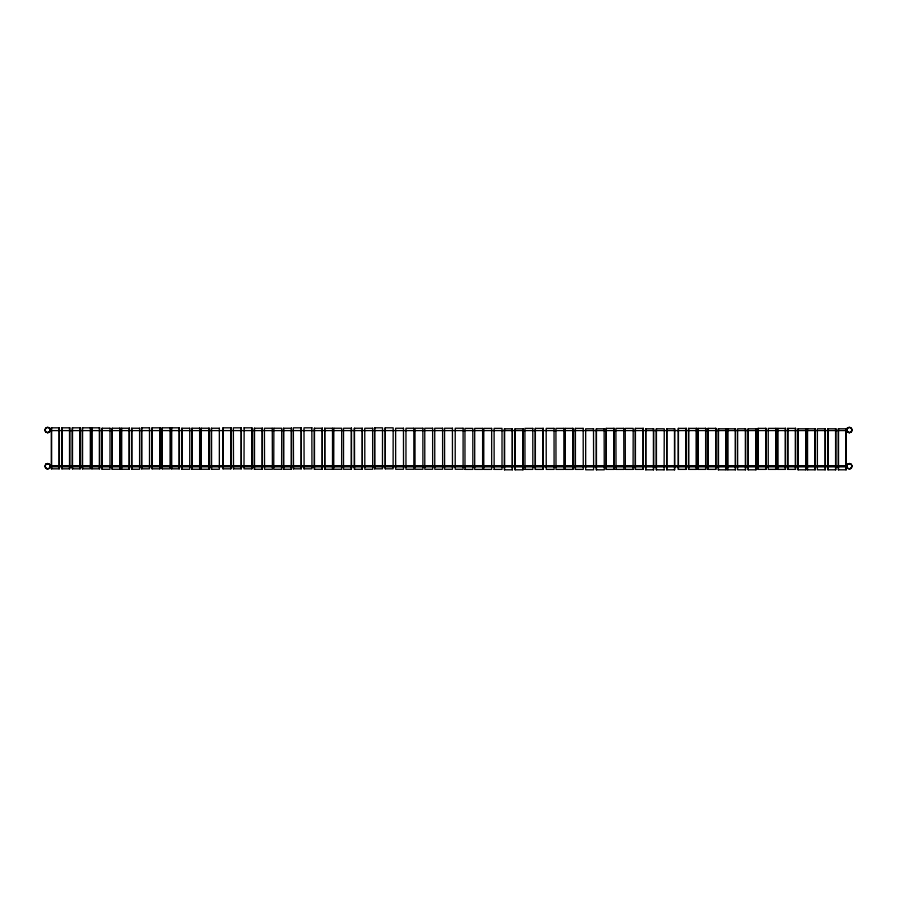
<?xml version="1.0" encoding="UTF-8"?>
<svg xmlns="http://www.w3.org/2000/svg" width="897" height="897" viewBox="0 0 897 897"><rect width="100%" height="100%" fill="white"/><g stroke="black" fill="none" stroke-linecap="round" stroke-linejoin="round"><path stroke-width="1.35" d="M847.217 430.291L847.217 429.697M847.217 466.563L847.217 465.969M50.165 429.988L49.425 431.771L47.653 432.5L45.87 431.771L45.13 429.988L45.87 428.217L47.653 427.477L49.425 428.217L50.445 429.988L49.627 431.973L47.653 432.791L45.669 431.973L44.85 429.988L45.669 428.015L47.653 427.196L49.627 428.015L50.445 429.988M45.669 464.287L44.85 466.272L45.669 468.245L47.653 469.064L49.627 468.245L50.445 466.272L49.627 464.287L47.653 463.469L45.669 464.287L47.653 463.547M50.165 466.272L49.425 468.043L47.653 468.783L45.87 468.043L45.13 466.272L45.87 464.489L47.653 463.76L49.425 464.489L50.445 466.272M847.373 428.015L846.555 429.988L847.373 431.973L849.347 432.791L851.331 431.973L852.15 429.988L851.331 428.015L849.347 427.196L847.373 428.015L846.622 429.988M851.87 429.988L851.13 431.771L849.347 432.5L847.575 431.771L846.835 429.988L847.575 428.217L849.347 427.477L851.13 428.217L852.15 429.988M851.275 431.917L852.083 429.988M847.373 464.287L846.555 466.272L847.373 468.245L849.347 469.064L851.331 468.245L852.15 466.272L851.331 464.287L849.347 463.469L847.373 464.287L846.622 466.272M851.87 466.272L851.13 468.043L849.347 468.783L847.575 468.043L846.835 466.272L847.575 464.489L849.347 463.76L851.13 464.489L852.15 466.272M47.653 432.724L49.57 431.917M849.347 468.996L851.275 468.2M243.995 427.824L251.979 427.824L251.979 468.828L243.995 468.828L244.141 427.824M311.954 427.824L303.993 427.824L304.105 468.828M374.61 427.824L382.537 427.824L382.47 468.828L374.61 468.828L374.61 427.824L374.677 468.828M385.25 427.824L393.166 427.824L393.121 468.828L385.25 468.828L385.25 427.824L385.295 468.828M273.753 428.239L281.714 428.239L281.602 469.254M324.692 428.239L332.63 428.239L332.63 469.254L324.692 469.254L324.692 428.239L324.77 469.254M333.751 428.239L341.69 428.239L341.622 469.254M354.405 428.239L362.343 428.239L362.343 469.254L354.405 469.254L354.405 428.239L354.483 469.254M532.852 428.374L524.924 428.374L524.98 469.378M583.173 428.374L583.263 469.378L575.313 469.378L575.313 428.374L583.263 428.374M623.875 428.374L615.903 428.374L616.026 469.378M604.275 428.788L596.292 428.788L596.292 469.804L604.275 469.804L604.118 428.788M847.093 430.571L49.761 430.594L49.817 429.472M847.116 465.666L49.761 465.666L49.784 466.844L847.116 466.866M233.355 468.828L241.338 468.828L241.338 427.824L233.355 427.824L233.512 468.828M293.353 468.828L301.325 468.828L301.325 427.824L293.353 427.824L293.51 468.828M303.993 468.828L311.954 468.828L311.842 427.824M281.714 469.254L273.753 469.254L273.865 428.239M341.69 469.254L333.751 469.254L333.819 428.239M464.949 469.378L472.854 469.378L472.82 428.374L464.949 428.374L464.982 469.378M494.101 469.378L502.017 469.378L502.017 428.374L494.101 428.374L494.146 469.378M524.924 469.378L532.852 469.378L532.796 428.374M615.903 469.378L623.875 469.378L623.751 428.374M625.231 469.378L633.192 469.378M664.262 469.804L656.279 469.804L656.279 428.788L664.262 428.788L664.105 469.804M847.43 431.917L849.347 432.724M849.347 463.547L851.275 464.343M45.725 468.2L47.653 468.996M49.57 428.071L50.378 429.988M44.917 429.988L45.725 431.917M49.57 464.343L50.378 466.272M846.028 428.788L846.028 469.804M838.527 428.788L838.527 469.804M835.589 428.788L835.589 469.804M828.088 428.788L828.088 469.804M825.117 428.788L825.117 469.804M815.048 428.788L815.048 469.804M807.547 428.788L807.547 469.804M805.73 428.788L805.73 469.804M798.229 428.788L798.229 469.804M795.37 428.374L795.37 469.378M787.869 428.374L787.869 469.378M785.301 428.374L785.301 469.378M777.8 428.374L777.8 469.378M775.983 428.374L775.983 469.378M765.803 428.374L765.803 469.378M758.212 428.374L758.212 469.378M755.891 428.788L755.891 469.804M748.311 428.788L748.311 469.804M745.418 428.788L745.418 469.804M735.338 428.788L735.338 469.804M727.77 428.788L727.77 469.804M725.987 428.788L725.987 469.804M718.486 428.788L718.486 469.804M715.694 428.374L715.694 469.378M708.058 428.374L708.058 469.378M705.636 428.374L705.636 469.378M697.978 428.374L697.978 469.378M696.307 428.374L696.307 469.378M688.661 428.374L688.661 469.378M686.093 428.374L686.093 469.378M678.435 428.374L678.435 469.378M674.499 428.788L674.499 469.804M666.852 428.788L666.852 469.804M656.436 428.788L656.436 469.804M653.476 428.788L653.476 469.804M645.795 428.788L645.795 469.804M643.138 428.374L643.138 469.378M635.424 428.374L635.424 469.378M633.08 469.378L633.192 428.374L625.231 428.374L625.344 469.378M613.985 428.374L613.985 469.378M606.26 428.374L606.26 469.378M596.449 428.788L596.449 469.804M575.414 428.374L575.414 469.378M572.847 428.374L572.847 469.378M565.065 428.374L565.065 469.378M543.134 428.374L543.134 469.378M535.363 428.374L535.363 469.378M522.951 428.788L522.951 469.804M515.147 428.788L515.147 469.804M512.322 428.788L512.322 469.804M504.506 428.788L504.506 469.804M362.265 428.239L362.265 469.254M351.389 428.239L351.389 469.254M332.563 428.239L332.563 469.254M322.214 428.239L322.214 469.254M314.455 428.239L314.455 469.254M301.168 427.824L301.168 468.828M291.357 428.239L291.357 469.254M283.631 428.239L283.631 469.254M262.204 428.239L262.204 469.254M254.479 428.239L254.479 469.254M251.822 427.824L251.822 468.828M241.181 427.824L241.181 468.828M230.776 427.824L230.776 468.828M223.118 427.824L223.118 468.828M211.524 428.239L211.524 469.254M208.956 428.239L208.956 469.254M201.32 428.239L201.32 469.254M199.639 428.239L199.639 469.254M191.992 428.239L191.992 469.254M181.923 428.239L181.923 469.254M179.142 427.824L179.142 468.828M171.641 427.824L171.641 468.828M162.279 427.824L162.279 468.828M159.789 427.824L159.789 468.828M152.198 427.824L152.198 468.828M141.726 427.824L141.726 468.828M131.814 428.239L131.814 469.254M129.146 428.239L129.146 469.254M121.644 428.239L121.644 469.254M119.817 428.239L119.817 469.254M112.316 428.239L112.316 469.254M102.247 428.239L102.247 469.254M99.399 427.824L99.399 468.828M91.898 427.824L91.898 468.828M82.569 427.824L82.569 468.828M80.001 427.824L80.001 468.828M72.5 427.824L72.5 468.828M69.529 427.824L69.529 468.828M62.028 427.824L62.028 468.828M59.101 427.824L59.101 468.828M51.6 427.824L51.6 468.828M59.348 427.824L51.353 427.824L51.353 468.828L59.348 468.828L59.348 427.824M69.775 427.824L61.781 427.824L61.781 468.828L69.775 468.828L69.775 427.824M80.248 427.824L72.253 427.824L72.253 468.828L80.248 468.828L80.248 427.824M90.317 427.824L82.322 427.824L82.322 468.828L90.317 468.828L90.317 427.824M99.634 427.824L91.651 427.824L91.651 468.828L99.634 468.828L99.634 427.824M149.519 427.824L141.524 427.824L141.524 468.828L149.519 468.828L149.519 427.824M159.991 427.824L151.997 427.824L151.997 468.828L159.991 468.828L159.991 427.824M170.06 427.824L162.065 427.824L162.065 468.828L170.06 468.828L170.06 427.824M179.389 427.824L171.394 427.824L171.394 468.828L179.389 468.828L179.389 427.824M230.944 427.824L222.949 427.824L222.949 468.828L230.944 468.828L230.944 427.824M109.995 428.239L102 428.239L102 469.254L109.995 469.254L109.995 428.239M120.063 428.239L112.069 428.239L112.069 469.254L120.063 469.254L120.063 428.239M129.392 428.239L121.398 428.239L121.398 469.254L129.392 469.254L129.392 428.239M139.607 428.239L131.612 428.239L131.612 469.254L139.607 469.254L139.607 428.239M189.738 428.239L181.755 428.239L181.755 469.254L189.738 469.254L189.738 428.239M199.807 428.239L191.823 428.239L191.823 469.254L199.807 469.254L199.807 428.239M209.136 428.239L201.141 428.239L201.141 469.254L209.136 469.254L209.136 428.239M219.35 428.239L211.367 428.239L211.367 469.254L219.35 469.254L219.35 428.239M262.328 428.239L254.356 428.239L254.356 469.254L262.328 469.254L262.328 428.239M272.396 428.239L264.424 428.239L264.548 469.254L272.396 469.254L272.273 428.239M291.48 428.239L283.508 428.239L283.508 469.254L291.48 469.254L291.48 428.239M322.303 428.239L314.354 428.239L314.354 469.254L322.303 469.254L322.303 428.239M351.445 428.239L343.517 428.239L343.517 469.254L351.445 469.254L351.445 428.239M372.692 428.239L364.765 428.239L364.821 469.254L372.692 469.254L372.636 428.239M403.527 428.239L395.611 428.239L395.655 469.254L403.527 469.254L403.482 428.239M413.842 428.239L405.96 428.239L405.96 469.254L413.842 469.254L413.842 428.239M422.913 428.239L414.997 428.239L415.042 469.254L422.913 469.254L422.868 428.239M432.668 428.239L424.763 428.239L424.797 469.254L432.668 469.254L432.634 428.239M442.636 428.239L434.731 428.239L434.765 469.254L442.636 469.254L442.602 428.239M452.469 428.239L444.564 428.239L444.598 469.254L452.469 469.254L452.436 428.239M463.099 428.239L455.216 428.239L455.216 469.254L463.099 469.254L463.099 428.239M482.62 428.374L474.704 428.374L474.704 469.378L482.62 469.378L482.62 428.374M491.657 428.374L483.786 428.374L483.786 469.378L491.657 469.378L491.657 428.374M543.223 428.374L535.274 428.374L535.274 469.378L543.223 469.378L543.223 428.374M554.099 428.374L546.172 428.374L546.239 469.378L554.099 469.378L554.043 428.374M563.865 428.374L555.927 428.374L555.994 469.378L563.865 469.378L563.865 428.374M572.925 428.374L564.987 428.374L564.987 469.378L572.925 469.378L572.925 428.374M614.109 428.374L606.148 428.374L606.148 469.378L614.109 469.378L614.109 428.374M643.261 428.374L635.3 428.374L635.3 469.378L643.261 469.378L643.261 428.374M686.261 428.374L678.278 428.374L678.278 469.378L686.261 469.378L686.261 428.374M696.476 428.374L688.492 428.374L688.492 469.378L696.476 469.378L696.476 428.374M705.793 428.374L697.81 428.374L697.81 469.378L705.793 469.378L705.793 428.374M715.873 428.374L707.879 428.374L707.879 469.378L715.873 469.378L715.873 428.374M766.004 428.374L758.01 428.374L758.01 469.378L766.004 469.378L766.004 428.374M776.23 428.374L768.236 428.374L768.236 469.378L776.23 469.378L776.23 428.374M785.548 428.374L777.553 428.374L777.553 469.378L785.548 469.378L785.548 428.374M795.617 428.374L787.622 428.374L787.622 469.378L795.617 469.378L795.617 428.374M512.378 428.788L504.45 428.788L504.45 469.804L512.378 469.804L512.378 428.788M523.018 428.788L515.08 428.788L515.08 469.804L523.018 469.804L523.018 428.788M593.623 428.788L585.663 428.788L585.663 469.804L593.623 469.804L593.522 428.788M653.621 428.788L645.649 428.788L645.649 469.804L653.621 469.804L653.621 428.788M674.667 428.788L666.684 428.788L666.684 469.804L674.667 469.804L674.667 428.788M726.234 428.788L718.239 428.788L718.239 469.804L726.234 469.804L726.234 428.788M735.551 428.788L727.557 428.788L727.557 469.804L735.551 469.804L735.551 428.788M745.62 428.788L737.626 428.788L737.626 469.804L745.62 469.804L745.62 428.788M756.093 428.788L748.098 428.788L748.098 469.804L756.093 469.804L756.093 428.788M805.977 428.788L797.982 428.788L797.982 469.804L805.977 469.804L805.977 428.788M815.295 428.788L807.3 428.788L807.3 469.804L815.295 469.804L815.295 428.788M825.363 428.788L817.369 428.788L817.369 469.804L825.363 469.804L825.363 428.788M835.836 428.788L827.853 428.788L827.853 469.804L835.836 469.804L835.836 428.788M846.275 428.788L838.28 428.788L838.28 469.804L846.275 469.804L846.275 428.788"/></g></svg>
